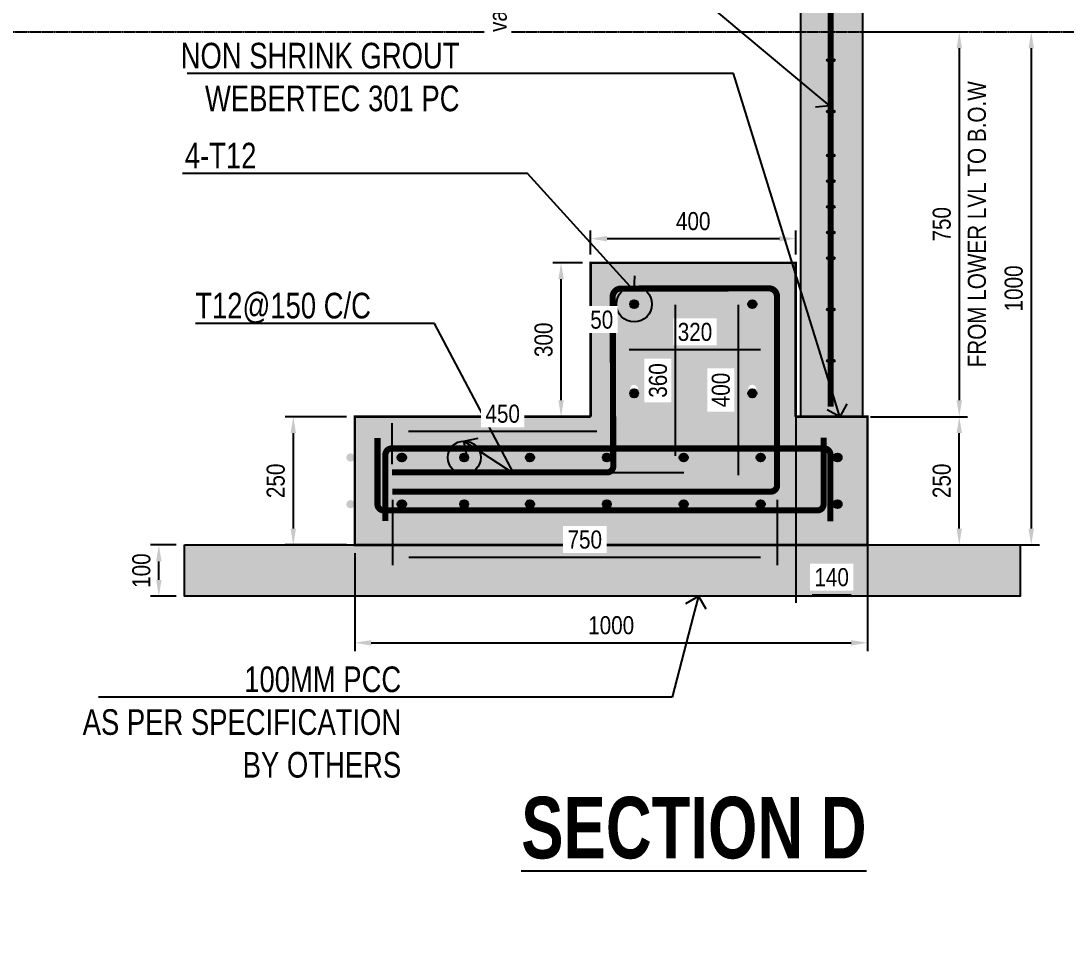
# Model space of a CAD drawing. Header units: centimetres. Extents: x -6122352 to 4157695, y -1694241 to 1947892.
# Drawn here: x 2998373 to 3000412, y -658802 to -656977 of the extents above; entities that cross this region are included whole.
import ezdxf
from ezdxf import colors
from ezdxf.entities.mleader import LeaderData, LeaderLine
from ezdxf.math import Vec2, Vec3

# ---------------------------------------------------------------- set-up
doc = ezdxf.new("R2010")
doc.units = ezdxf.units.CM
doc.header["$MEASUREMENT"] = 0
doc.header["$PDMODE"] = 66
doc.header["$PDSIZE"] = 100
doc.linetypes.add('MASTER PLAN (NICE 1-2)$0$CENTER', pattern=[2, 1.25, -0.25, 0.25, -0.25])
for name, color, linetype in [('00-MI-DIM', 7, 'Continuous'), ('A-GLASS HATCH', 7, 'Continuous'), ('SECTION', 130, 'Continuous')]:
    doc.layers.add(name, color=color, linetype=linetype)
doc.styles.add('AR_TXT_1', font='swissc.ttf')
doc.styles.add('JWC 2.5MM', font='GOTHIC.TTF', dxfattribs={"width": 0.8, "height": 2.5})
doc.styles.add('JWC STD', font='swissc.ttf', dxfattribs={"width": 0.9})
doc.dimstyles.new('JWC Swis', dxfattribs={"dimscale": 25, "dimtxt": 2.2, "dimasz": 2, "dimexe": 1, "dimexo": 1, "dimgap": 1, "dimtad": 1, "dimdec": 0, "dimzin": 0, "dimdsep": 46, "dimtxsty": 'AR_TXT_1', "dimcen": 0, "dimclrd": 1, "dimclre": 1, "dimclrt": 7, "dimadec": 0, "dimazin": 0, "dimtfac": 1, "dimtdec": 0, "dimtix": 1, "dimtofl": 0, "dimtmove": 0, "dimatfit": 3, "dimfxl": 1, "dimtfill": 1, "dimtfillclr": 256, "dimtolj": 1, "dimtzin": 0, "dimlwd": -1, "dimlwe": -1, "dimarcsym": 0})

# ---------------------------------------------------------------- blocks, each defined once
blk = doc.blocks.new('_Open90')
at = {"color": 0, "linetype": 'ByBlock', "lineweight": -2}
for p, q in [((0, 0), (-1, 0)), ((-0.5, 0.5), (0, 0)), ((0, 0), (-0.5, -0.5))]:
    blk.add_line(p, q, dxfattribs=at)
blk = doc.blocks.new('*D2048')
at = {"layer": '00-MI-DIM', "color": 1, "transparency": 16777216}
for p, q in [((3000040.6, -657748.4), (3000219.5, -657748.4)), ((3000203.5, -657966.4), (3000203.5, -657780.4)), ((3000040.6, -657998.4), (3000219.5, -657998.4))]:
    blk.add_line(p, q, dxfattribs=at)
for points in [[(3000198.2, -657780.4), (3000208.8, -657780.4), (3000203.5, -657748.4)], [(3000198.2, -657966.4), (3000208.8, -657966.4), (3000203.5, -657998.4)]]:
    blk.add_solid(points, dxfattribs=at)
at = {"layer": 'Defpoints', "color": 0, "transparency": 16777216}
for p in [(3000024.6, -657748.4), (3000203.5, -657748.4), (3000024.6, -657998.4)]:
    blk.add_point(p, dxfattribs=at)
at = {"layer": '00-MI-DIM', "color": 7, "transparency": 16777216, "insert": (3000169.4, -657873.4), "char_height": 35.2, "attachment_point": 5, "rotation": 90, "style": 'AR_TXT_1', "bg_fill": 3, "box_fill_scale": 1.25, "bg_fill_color": 256, "bg_fill_true_color": 13158600, "bg_fill_transparency": 0}
blk.add_mtext('\\A1;250', dxfattribs=at)
blk = doc.blocks.new('*D2047')
at = {"layer": '00-MI-DIM', "color": 1, "ltscale": 20, "transparency": 16777216}
for p, q in [((2999024.6, -658014.4), (2999024.6, -658205.2)), ((3000024.6, -658014.4), (3000024.6, -658205.2)), ((2999056.6, -658189.2), (2999992.6, -658189.2))]:
    blk.add_line(p, q, dxfattribs=at)
for points in [[(2999056.6, -658183.9), (2999056.6, -658194.5), (2999024.6, -658189.2)], [(2999992.6, -658183.9), (2999992.6, -658194.5), (3000024.6, -658189.2)]]:
    blk.add_solid(points, dxfattribs=at)
at = {"layer": 'Defpoints', "color": 0, "ltscale": 20, "transparency": 16777216}
for p in [(2999024.6, -657998.4), (3000024.6, -657998.4), (3000024.6, -658189.2)]:
    blk.add_point(p, dxfattribs=at)
at = {"layer": '00-MI-DIM', "color": 7, "ltscale": 20, "transparency": 16777216, "insert": (2999524.6, -658155.1), "char_height": 35.2, "attachment_point": 5, "style": 'AR_TXT_1', "bg_fill": 3, "box_fill_scale": 1.25, "bg_fill_color": 256, "bg_fill_true_color": 13158600, "bg_fill_transparency": 0}
blk.add_mtext('\\A1;1000', dxfattribs=at)
blk = doc.blocks.new('*D2046')
at = {"layer": '00-MI-DIM', "color": 1, "ltscale": 20, "transparency": 16777216}
for p, q in [((2999008.6, -657748.4), (2998888.6, -657748.4)), ((2998904.6, -657780.4), (2998904.6, -657966.4)), ((2999008.6, -657998.4), (2998888.6, -657998.4))]:
    blk.add_line(p, q, dxfattribs=at)
for points in [[(2998899.3, -657780.4), (2998910, -657780.4), (2998904.6, -657748.4)], [(2998899.3, -657966.4), (2998910, -657966.4), (2998904.6, -657998.4)]]:
    blk.add_solid(points, dxfattribs=at)
at = {"layer": 'Defpoints', "color": 0, "ltscale": 20, "transparency": 16777216}
for p in [(2999024.6, -657748.4), (2998904.6, -657998.4), (2999024.6, -657998.4)]:
    blk.add_point(p, dxfattribs=at)
at = {"layer": '00-MI-DIM', "color": 7, "ltscale": 20, "transparency": 16777216, "insert": (2998870.5, -657873.4), "char_height": 35.2, "attachment_point": 5, "rotation": 90, "style": 'AR_TXT_1', "bg_fill": 3, "box_fill_scale": 1.25, "bg_fill_color": 256, "bg_fill_true_color": 13158600, "bg_fill_transparency": 0}
blk.add_mtext('\\A1;250', dxfattribs=at)
blk = doc.blocks.new('*D2045')
at = {"layer": '00-MI-DIM', "color": 1, "ltscale": 20, "transparency": 16777216}
for p, q in [((2999884.6, -657464.4), (2999884.6, -658111.5)), ((3000024.6, -657764.4), (3000024.6, -658111.5)), ((2999916.6, -658095.5), (2999992.6, -658095.5))]:
    blk.add_line(p, q, dxfattribs=at)
for points in [[(2999916.6, -658090.2), (2999916.6, -658100.8), (2999884.6, -658095.5)], [(2999992.6, -658090.2), (2999992.6, -658100.8), (3000024.6, -658095.5)]]:
    blk.add_solid(points, dxfattribs=at)
at = {"layer": 'Defpoints', "color": 0, "ltscale": 20, "transparency": 16777216}
for p in [(2999884.6, -657448.4), (3000024.6, -657748.4), (3000024.6, -658095.5)]:
    blk.add_point(p, dxfattribs=at)
at = {"layer": '00-MI-DIM', "color": 7, "ltscale": 20, "transparency": 16777216, "insert": (2999954.6, -658061.4), "char_height": 35.2, "attachment_point": 5, "style": 'AR_TXT_1', "bg_fill": 3, "box_fill_scale": 1.25, "bg_fill_color": 256, "bg_fill_true_color": 13158600, "bg_fill_transparency": 0}
blk.add_mtext('\\A1;140', dxfattribs=at)
blk = doc.blocks.new('*D2043')
at = {"layer": '00-MI-DIM', "color": 1, "ltscale": 20, "transparency": 16777216}
for p, q in [((2998676.5, -657998.4), (2998626.4, -657998.4)), ((2998642.4, -658066.5), (2998642.4, -658030.4)), ((2998676.5, -658098.5), (2998626.4, -658098.5))]:
    blk.add_line(p, q, dxfattribs=at)
for points in [[(2998637.1, -658030.4), (2998647.8, -658030.4), (2998642.4, -657998.4)], [(2998637.1, -658066.5), (2998647.8, -658066.5), (2998642.4, -658098.5)]]:
    blk.add_solid(points, dxfattribs=at)
at = {"layer": 'Defpoints', "color": 0, "ltscale": 20, "transparency": 16777216}
for p in [(2998692.5, -657998.4), (2998692.5, -658098.5)]:
    blk.add_point(p, dxfattribs=at)
at = {"layer": '00-MI-DIM', "color": 7, "ltscale": 20, "transparency": 16777216, "insert": (2998608.4, -658048.4), "char_height": 35.2, "attachment_point": 5, "rotation": 90, "style": 'AR_TXT_1', "bg_fill": 3, "box_fill_scale": 1.25, "bg_fill_color": 256, "bg_fill_true_color": 13158600, "bg_fill_transparency": 0}
blk.add_mtext('\\A1;100', dxfattribs=at)
at = {"layer": 'Defpoints', "color": 0, "ltscale": 20, "transparency": 16777216}
blk.add_point((2998642.4, -657998.4), dxfattribs=at)
blk = doc.blocks.new('*D2039')
at = {"layer": '00-MI-DIM', "color": 1, "ltscale": 20, "transparency": 16777216}
for p, q in [((2999098.1, -657910.3), (2999098.1, -658038)), ((2999848.1, -657910.3), (2999848.1, -658038)), ((2999130.1, -658022), (2999816.1, -658022))]:
    blk.add_line(p, q, dxfattribs=at)
for points in [[(2999130.1, -658016.7), (2999130.1, -658027.4), (2999098.1, -658022)], [(2999816.1, -658016.7), (2999816.1, -658027.4), (2999848.1, -658022)]]:
    blk.add_solid(points, dxfattribs=at)
at = {"layer": 'Defpoints', "color": 0, "ltscale": 20, "transparency": 16777216}
for p in [(2999098.1, -657894.3), (2999848.1, -657894.3), (2999848.1, -658022)]:
    blk.add_point(p, dxfattribs=at)
at = {"layer": '00-MI-DIM', "color": 7, "ltscale": 20, "transparency": 16777216, "insert": (2999473.1, -657988), "char_height": 35.2, "attachment_point": 5, "style": 'AR_TXT_1', "bg_fill": 3, "box_fill_scale": 1.25, "bg_fill_color": 256, "bg_fill_true_color": 13158600, "bg_fill_transparency": 0}
blk.add_mtext('\\A1;750', dxfattribs=at)
blk = doc.blocks.new('*D2038')
at = {"layer": '00-MI-DIM', "color": 1, "ltscale": 20, "transparency": 16777216}
for p, q in [((2999097.3, -657840.9), (2999097.3, -657760.8)), ((2999528.7, -657839.4), (2999528.7, -657760.8)), ((2999129.3, -657776.8), (2999496.7, -657776.8))]:
    blk.add_line(p, q, dxfattribs=at)
for points in [[(2999129.3, -657771.4), (2999129.3, -657782.1), (2999097.3, -657776.8)], [(2999496.7, -657771.4), (2999496.7, -657782.1), (2999528.7, -657776.8)]]:
    blk.add_solid(points, dxfattribs=at)
at = {"layer": 'Defpoints', "color": 0, "ltscale": 20, "transparency": 16777216}
for p in [(2999528.7, -657776.8), (2999097.3, -657856.9), (2999528.7, -657855.4)]:
    blk.add_point(p, dxfattribs=at)
at = {"layer": '00-MI-DIM', "color": 7, "ltscale": 20, "transparency": 16777216, "insert": (2999313, -657742.7), "char_height": 35.2, "attachment_point": 5, "style": 'AR_TXT_1', "bg_fill": 3, "box_fill_scale": 1.25, "bg_fill_color": 256, "bg_fill_true_color": 13158600, "bg_fill_transparency": 0}
blk.add_mtext('\\A1;450', dxfattribs=at)
blk = doc.blocks.new('*D2037')
at = {"layer": '00-MI-DIM', "color": 1, "ltscale": 20, "transparency": 16777216}
for p, q in [((2999762.1, -657498.2), (2999756.6, -657498.2)), ((2999772.6, -657530.2), (2999772.6, -657862.3)), ((2999762.1, -657894.3), (2999756.6, -657894.3))]:
    blk.add_line(p, q, dxfattribs=at)
for points in [[(2999767.3, -657530.2), (2999778, -657530.2), (2999772.6, -657498.2)], [(2999767.3, -657862.3), (2999778, -657862.3), (2999772.6, -657894.3)]]:
    blk.add_solid(points, dxfattribs=at)
at = {"layer": 'Defpoints', "color": 0, "ltscale": 20, "transparency": 16777216}
for p in [(2999778.1, -657498.2), (2999772.6, -657894.3), (2999778.1, -657894.3)]:
    blk.add_point(p, dxfattribs=at)
at = {"layer": '00-MI-DIM', "color": 7, "ltscale": 20, "transparency": 16777216, "insert": (2999738.6, -657696.3), "char_height": 35.2, "attachment_point": 5, "rotation": 90, "style": 'AR_TXT_1', "bg_fill": 3, "box_fill_scale": 1.25, "bg_fill_color": 256, "bg_fill_true_color": 13158600, "bg_fill_transparency": 0}
blk.add_mtext('\\A1;400', dxfattribs=at)
blk = doc.blocks.new('*D2036')
at = {"layer": '00-MI-DIM', "color": 1, "ltscale": 20, "transparency": 16777216}
for p, q in [((2999559.9, -657617.3), (2999816.1, -657617.3)), ((2999527.9, -657631.4), (2999527.9, -657633.3)), ((2999848.1, -657631.4), (2999848.1, -657633.3))]:
    blk.add_line(p, q, dxfattribs=at)
for points in [[(2999559.9, -657612), (2999559.9, -657622.7), (2999527.9, -657617.3)], [(2999816.1, -657612), (2999816.1, -657622.7), (2999848.1, -657617.3)]]:
    blk.add_solid(points, dxfattribs=at)
at = {"layer": 'Defpoints', "color": 0, "ltscale": 20, "transparency": 16777216}
for p in [(2999527.9, -657615.4), (2999848.1, -657615.4), (2999848.1, -657617.3)]:
    blk.add_point(p, dxfattribs=at)
at = {"layer": '00-MI-DIM', "color": 7, "ltscale": 20, "transparency": 16777216, "insert": (2999688, -657583.2), "char_height": 35.2, "attachment_point": 5, "style": 'AR_TXT_1', "bg_fill": 3, "box_fill_scale": 1.25, "bg_fill_color": 256, "bg_fill_true_color": 13158600, "bg_fill_transparency": 0}
blk.add_mtext('\\A1;320', dxfattribs=at)
blk = doc.blocks.new('*D2035')
at = {"layer": '00-MI-DIM', "color": 1, "ltscale": 20, "transparency": 16777216}
for p, q in [((2999601.9, -657498.5), (2999666.1, -657498.5)), ((2999650.1, -657824.9), (2999650.1, -657530.5)), ((2999496.6, -657856.9), (2999666.1, -657856.9))]:
    blk.add_line(p, q, dxfattribs=at)
for points in [[(2999644.8, -657530.5), (2999655.4, -657530.5), (2999650.1, -657498.5)], [(2999644.8, -657824.9), (2999655.4, -657824.9), (2999650.1, -657856.9)]]:
    blk.add_solid(points, dxfattribs=at)
at = {"layer": 'Defpoints', "color": 0, "ltscale": 20, "transparency": 16777216}
for p in [(2999585.9, -657498.5), (2999650.1, -657498.5), (2999480.6, -657856.9)]:
    blk.add_point(p, dxfattribs=at)
at = {"layer": '00-MI-DIM', "color": 7, "ltscale": 20, "transparency": 16777216, "insert": (2999616, -657677.7), "char_height": 35.2, "attachment_point": 5, "rotation": 90, "style": 'AR_TXT_1', "bg_fill": 3, "box_fill_scale": 1.25, "bg_fill_color": 256, "bg_fill_true_color": 13158600, "bg_fill_transparency": 0}
blk.add_mtext('\\A1;360', dxfattribs=at)
blk = doc.blocks.new('*D2032')
at = {"layer": '00-MI-DIM', "color": 1, "ltscale": 20, "transparency": 16777216}
for p, q in [((2999484.6, -657605.2), (2999484.6, -657609.3)), ((2999527.8, -657605.1), (2999527.8, -657609.3))]:
    blk.add_line(p, q, dxfattribs=at)
at = {"layer": '00-MI-DIM', "color": 7, "ltscale": 20, "transparency": 16777216, "insert": (2999506.2, -657559.3), "char_height": 35.2, "attachment_point": 5, "style": 'AR_TXT_1', "bg_fill": 3, "box_fill_scale": 1.25, "bg_fill_color": 256, "bg_fill_true_color": 13158600, "bg_fill_transparency": 0}
blk.add_mtext('\\A1;50', dxfattribs=at)
at = {"layer": 'Defpoints', "color": 0, "ltscale": 20, "transparency": 16777216}
for p in [(2999484.6, -657589.2), (2999527.8, -657589.1), (2999527.8, -657593.3)]:
    blk.add_point(p, dxfattribs=at)
blk = doc.blocks.new('*D2030')
at = {"layer": '00-MI-DIM', "color": 1, "ltscale": 20, "transparency": 16777216}
for p, q in [((2999468.6, -657448.4), (2999410.9, -657448.4)), ((2999426.9, -657716.4), (2999426.9, -657480.4)), ((2999468.6, -657748.4), (2999410.9, -657748.4))]:
    blk.add_line(p, q, dxfattribs=at)
for points in [[(2999421.6, -657480.4), (2999432.2, -657480.4), (2999426.9, -657448.4)], [(2999421.6, -657716.4), (2999432.2, -657716.4), (2999426.9, -657748.4)]]:
    blk.add_solid(points, dxfattribs=at)
at = {"layer": 'Defpoints', "color": 0, "ltscale": 20, "transparency": 16777216}
for p in [(2999426.9, -657448.4), (2999484.6, -657448.4), (2999484.6, -657748.4)]:
    blk.add_point(p, dxfattribs=at)
at = {"layer": '00-MI-DIM', "color": 7, "ltscale": 20, "transparency": 16777216, "insert": (2999392.9, -657598.4), "char_height": 35.2, "attachment_point": 5, "rotation": 90, "style": 'AR_TXT_1', "bg_fill": 3, "box_fill_scale": 1.25, "bg_fill_color": 256, "bg_fill_true_color": 13158600, "bg_fill_transparency": 0}
blk.add_mtext('\\A1;300', dxfattribs=at)
blk = doc.blocks.new('*D2029')
at = {"layer": '00-MI-DIM', "color": 1, "ltscale": 20, "transparency": 16777216}
for p, q in [((2999484.6, -657432.4), (2999484.6, -657385.2)), ((2999516.6, -657401.2), (2999852.6, -657401.2)), ((2999884.6, -657432.4), (2999884.6, -657385.2))]:
    blk.add_line(p, q, dxfattribs=at)
for points in [[(2999516.6, -657395.9), (2999516.6, -657406.5), (2999484.6, -657401.2)], [(2999852.6, -657395.9), (2999852.6, -657406.5), (2999884.6, -657401.2)]]:
    blk.add_solid(points, dxfattribs=at)
at = {"layer": 'Defpoints', "color": 0, "ltscale": 20, "transparency": 16777216}
for p in [(2999884.6, -657401.2), (2999484.6, -657448.4), (2999884.6, -657448.4)]:
    blk.add_point(p, dxfattribs=at)
at = {"layer": '00-MI-DIM', "color": 7, "ltscale": 20, "transparency": 16777216, "insert": (2999684.6, -657367.2), "char_height": 35.2, "attachment_point": 5, "style": 'AR_TXT_1', "bg_fill": 3, "box_fill_scale": 1.25, "bg_fill_color": 256, "bg_fill_true_color": 13158600, "bg_fill_transparency": 0}
blk.add_mtext('\\A1;400', dxfattribs=at)
blk = doc.blocks.new('*D2012')
at = {"layer": '00-MI-DIM', "color": 1, "ltscale": 20, "transparency": 16777216}
for p, q in [((3000030.6, -656998.1), (3000219.5, -656998.1)), ((3000203.5, -657030.1), (3000203.5, -657716.4)), ((3000030.6, -657748.4), (3000219.5, -657748.4))]:
    blk.add_line(p, q, dxfattribs=at)
for points in [[(3000198.2, -657030.1), (3000208.8, -657030.1), (3000203.5, -656998.1)], [(3000198.2, -657716.4), (3000208.8, -657716.4), (3000203.5, -657748.4)]]:
    blk.add_solid(points, dxfattribs=at)
at = {"layer": 'Defpoints', "color": 0, "ltscale": 20, "transparency": 16777216}
for p in [(3000014.6, -656998.1), (3000014.6, -657748.4), (3000203.5, -657748.4)]:
    blk.add_point(p, dxfattribs=at)
at = {"layer": '00-MI-DIM', "color": 7, "ltscale": 20, "transparency": 16777216, "char_height": 35.2, "attachment_point": 5, "rotation": 90, "style": 'AR_TXT_1', "bg_fill": 3, "box_fill_scale": 1.25, "bg_fill_color": 256, "bg_fill_true_color": 13158600, "bg_fill_transparency": 0}
for s, insert in [('\\A1;FROM LOWER LVL TO B.O.W', (3000238, -657373.2)), ('\\A1;750', (3000169.5, -657373.2))]:
    blk.add_mtext(s, dxfattribs=dict(at, insert=insert))
blk = doc.blocks.new('*D2011')
at = {"layer": '00-MI-DIM', "color": 1, "ltscale": 20, "transparency": 16777216}
for p, q in [((2999308.6, -656942.4), (2999353.7, -656942.4)), ((2999308.6, -656998.1), (2999353.7, -656998.1))]:
    blk.add_line(p, q, dxfattribs=at)
at = {"layer": '00-MI-DIM', "color": 7, "ltscale": 20, "transparency": 16777216, "insert": (2999303.7, -656970.2), "char_height": 35.2, "attachment_point": 5, "rotation": 90, "style": 'AR_TXT_1', "bg_fill": 3, "box_fill_scale": 1.25, "bg_fill_color": 256, "bg_fill_true_color": 13158600, "bg_fill_transparency": 0}
blk.add_mtext('\\A1;var', dxfattribs=at)
at = {"layer": 'Defpoints', "color": 0, "ltscale": 20, "transparency": 16777216}
for p in [(2999292.6, -656942.4), (2999292.6, -656998.1), (2999337.7, -656998.1)]:
    blk.add_point(p, dxfattribs=at)
blk = doc.blocks.new('*D3666')
at = {"layer": '00-MI-DIM', "color": 1, "transparency": 16777216}
for p, q in [((3000311.8, -656998.1), (3000359.9, -656998.1)), ((3000343.9, -657030.1), (3000343.9, -657966.4)), ((3000311.8, -657998.4), (3000359.9, -657998.4))]:
    blk.add_line(p, q, dxfattribs=at)
for points in [[(3000338.5, -657030.1), (3000349.2, -657030.1), (3000343.9, -656998.1)], [(3000338.5, -657966.4), (3000349.2, -657966.4), (3000343.9, -657998.4)]]:
    blk.add_solid(points, dxfattribs=at)
at = {"layer": 'Defpoints', "color": 0, "transparency": 16777216}
for p in [(3000295.8, -656998.1), (3000295.8, -657998.4), (3000343.9, -657998.4)]:
    blk.add_point(p, dxfattribs=at)
at = {"layer": '00-MI-DIM', "color": 7, "transparency": 16777216, "insert": (3000309.8, -657498.2), "char_height": 35.2, "attachment_point": 5, "rotation": 90, "style": 'AR_TXT_1', "bg_fill": 3, "box_fill_scale": 1.25, "bg_fill_color": 256, "bg_fill_true_color": 13158600, "bg_fill_transparency": 0}
blk.add_mtext('\\A1;1000', dxfattribs=at)

msp = doc.modelspace()

# ---------------------------------------------------------------- hatches: boundary and pattern name
at = {"ltscale": 20}
h = msp.add_hatch(dxfattribs=at)
h.set_pattern_fill('AR-CONC', color=0, scale=10)
h.set_pattern_definition([(50, (-6611461.967, -3485744.25), (71.72601826, -6.2752135), [7.5, -82.5]), (355, (-6611461.97, -3485744.25), (-13.87513336, 75.21921337), [6, -66]), (100.45144446, (-6611455.99, -3485744.775), (57.85088467, 68.9439991), [6.3740192, -70.1142112]), (46.1842, (-6611461.97, -3485724.25), (106.7241331, -16.5519281), [11.25, -123.75]), (96.6356355, (-6611453.07, -3485725.63), (93.4661946, 97.4118601), [9.5610342, -105.171376]), (351.184164, (-6611461.97, -3485724.25), (93.4661945, 97.41186), [9, -99.0000001]), (21, (-6611451.967, -3485729.25), (59.6907052, -40.26188907), [7.5, -82.5]), (326, (-6611451.97, -3485729.25), (24.3315332, 72.5150045), [6, -66]), (71.45144474, (-6611446.99, -3485732.61), (84.02223767, 32.2531153), [6.374019, -70.1142112]), (37.5, (-6611461.967, -3485744.252), (1.21598553, 33.28938538), [0, -65.2, 0, -67, 0, -66.25]), (7.5, (-6611461.967, -3485744.252), (26.30695374, 39.44117119), [0, -38.2, 0, -63.7, 0, -25.25]), (327.5, (-6611484.267, -3485744.252), (53.38224362, -2.25548717), [0, -25, 0, -78, 0, -103.5]), (317.5, (-6611494.267, -3485744.25), (58.31861693, 10.01049823), [0, -32.5, 0, -51.8, 0, -73.5])])
h.paths.add_polyline_path([(3000014.57521, -656142.35848), (2999894.57521, -656142.35848), (2999894.57521, -657962.35848), (3000014.57521, -657962.35848)])
h.paths.add_polyline_path([(2999974.57521, -656242.35848), (2999974.57521, -656642.35848), (2999934.57521, -656642.35848), (2999934.57521, -656242.35848)], flags=16)
at = {"layer": 'A-GLASS HATCH'}
h = msp.add_hatch(dxfattribs=at)
h.set_pattern_fill('DOTS', color=256, scale=250)
h.paths.add_polyline_path([(2998692.49952, -657998.35848), (3000322.03746, -657998.35848), (3000322.03746, -658098.47966), (2998692.49952, -658098.47966)])
at = {"layer": 'SECTION', "ltscale": 20, "transparency": 33554592}
h = msp.add_hatch(dxfattribs=at)
h.set_pattern_fill('AR-CONC', color=8, scale=3)
h.set_pattern_definition([(50, (-6609729.118, -3485530.252), (21.517805478, -1.88256405), [2.25, -24.75]), (355, (-6609729.118, -3485530.252), (-4.16254001, 22.56576401), [1.8, -19.8]), (100.45144446, (-6609727.325, -3485530.409), (17.3552654, 20.68319973), [1.91220576, -21.03426336]), (46.1842, (-6609729.118, -3485524.252), (32.01723992, -4.965578424), [3.375, -37.125]), (96.6356355, (-6609726.45, -3485524.666), (28.03985837, 29.22355802), [2.86831026, -31.5514128]), (351.184164, (-6609729.118, -3485524.252), (28.03985835, 29.22355801), [2.7, -29.70000003]), (21, (-6609726.118, -3485525.752), (17.907211564, -12.07856672), [2.25, -24.75]), (326, (-6609726.118, -3485525.752), (7.29945996, 21.75450135), [1.8, -19.8]), (71.45144474, (-6609724.626, -3485526.759), (25.2066713, 9.675934584), [1.9122057, -21.03426336]), (37.5, (-6609729.118, -3485530.252), (0.3647956595, 9.986815615), [0, -19.56, 0, -20.1, 0, -19.875]), (7.5, (-6609729.118, -3485530.252), (7.892086123, 11.832351356), [0, -11.46, 0, -19.11, 0, -7.575]), (327.5, (-6609735.808, -3485530.252), (16.014673085, -0.676646152), [0, -7.5, 0, -23.4, 0, -31.05]), (317.5, (-6609738.808, -3485530.252), (17.49558508, 3.00314947), [0, -9.75, 0, -15.54, 0, -22.05])])
h.paths.add_polyline_path([(2999528.717, -657510.06098), (2999528.717, -657748.35848), (2999848.06263, -657748.35848), (2999848.06263, -657510.06098)], flags=17)
edge = h.paths.add_edge_path(flags=16)
edge.add_arc((2999569.36928, -657528.98555), 8, 0, 360)
edge = h.paths.add_edge_path(flags=16)
edge.add_arc((2999799.84162, -657528.98555), 8, 0, 360)
edge = h.paths.add_edge_path(flags=16)
edge.add_arc((2999569.36928, -657694.11198), 8, 0, 360)
edge = h.paths.add_edge_path(flags=16)
edge.add_arc((2999799.84162, -657694.11198), 8, 0, 360)
h.paths.add_polyline_path([(2999528.717, -657748.35848), (2999528.717, -657810.31679), (2999848.06263, -657810.31679), (2999848.06263, -657748.35848)], flags=17)
h.paths.add_polyline_path([(2999024.60545, -657810.31679), (2999024.60545, -657936.40017), (2999952.15764, -657936.40017), (2999952.15764, -657810.31679)], flags=17)
edge = h.paths.add_edge_path(flags=16)
edge.add_arc((2999516.12701, -657827.83347), 8, 0, 360)
edge = h.paths.add_edge_path(flags=16)
edge.add_arc((2999666.12701, -657827.83347), 8, 0, 360)
edge = h.paths.add_edge_path(flags=16)
edge.add_arc((2999516.12701, -657918.88349), 8, 0, 360)
edge = h.paths.add_edge_path(flags=16)
edge.add_arc((2999666.12701, -657918.88349), 8, 0, 360)
edge = h.paths.add_edge_path(flags=16)
edge.add_arc((2999366.12701, -657827.83347), 8, 0, 360)
edge = h.paths.add_edge_path(flags=16)
edge.add_arc((2999816.12701, -657827.83347), 8, 0, 360)
edge = h.paths.add_edge_path(flags=16)
edge.add_arc((2999366.12701, -657918.88349), 8, 0, 360)
edge = h.paths.add_edge_path(flags=16)
edge.add_arc((2999816.12701, -657918.88349), 8, 0, 360)
edge = h.paths.add_edge_path(flags=16)
edge.add_arc((2999237.99038, -657827.83347), 8, 0, 360)
edge = h.paths.add_edge_path(flags=16)
edge.add_arc((2999237.99038, -657918.88349), 8, 0, 360)
edge = h.paths.add_edge_path(flags=16)
edge.add_arc((2999116.66754, -657827.83347), 8, 0, 360)
edge = h.paths.add_edge_path(flags=16)
edge.add_arc((2999116.66754, -657918.88349), 8, 0, 360)
edge = h.paths.add_edge_path()
edge.add_arc((2999016.12701, -657827.83347), 8, 0, 360)
edge = h.paths.add_edge_path()
edge.add_arc((2999016.12701, -657918.88349), 8, 0, 360)
h.paths.add_polyline_path([(2999528.717, -657810.31679), (2999528.717, -657748.35848), (2999484.60545, -657748.35848), (2999024.60545, -657748.35848), (2999024.60545, -657998.35848), (3000024.60545, -657998.35848), (3000024.60545, -657748.35848), (2999848.06263, -657748.35848), (2999848.06263, -657810.31679), (2999952.15764, -657810.31679), (2999952.15764, -657936.40017), (2999024.60545, -657936.40017), (2999024.60545, -657810.31679)])
edge = h.paths.add_edge_path(flags=16)
edge.add_arc((2999966.12701, -657827.83347), 8, 0, 360)
edge = h.paths.add_edge_path(flags=16)
edge.add_arc((2999966.12701, -657918.88349), 8, 0, 360)
h.paths.add_polyline_path([(2999848.06263, -657510.06098), (2999848.06263, -657748.35848), (2999884.60545, -657748.35848), (2999884.60545, -657448.35848), (2999484.60545, -657448.35848), (2999484.60545, -657748.35848), (2999528.717, -657748.35848), (2999528.717, -657510.06098)])
at = {"layer": 'SECTION'}
h = msp.add_hatch(color=2, dxfattribs=at)
h.dxf.hatch_style = 1
h.paths.add_polyline_path([(2999561.36928, -657528.98555, 1), (2999577.36928, -657528.98555, 1)])
h = msp.add_hatch(color=2, dxfattribs=at)
h.dxf.hatch_style = 1
h.paths.add_polyline_path([(2999791.84162, -657528.98555, 1), (2999807.84162, -657528.98555, 1)])
h = msp.add_hatch(color=2, dxfattribs=at)
h.dxf.hatch_style = 1
h.paths.add_polyline_path([(2999561.36928, -657702.76851, 1), (2999577.36928, -657702.76851, 1)])
h = msp.add_hatch(color=2, dxfattribs=at)
h.dxf.hatch_style = 1
h.paths.add_polyline_path([(2999791.84162, -657702.76851, 1), (2999807.84162, -657702.76851, 1)])
h = msp.add_hatch(color=2, dxfattribs=at)
h.dxf.hatch_style = 1
h.paths.add_polyline_path([(2999108.12701, -657827.83347, 1), (2999124.12701, -657827.83347, 1)])
h = msp.add_hatch(color=2, dxfattribs=at)
h.dxf.hatch_style = 1
h.paths.add_polyline_path([(2999108.66754, -657827.83347, 1), (2999124.66754, -657827.83347, 1)])
h = msp.add_hatch(color=2, dxfattribs=at)
h.dxf.hatch_style = 1
h.paths.add_polyline_path([(2999229.99038, -657827.83347, 1), (2999245.99038, -657827.83347, 1)])
h = msp.add_hatch(color=2, dxfattribs=at)
h.dxf.hatch_style = 1
h.paths.add_polyline_path([(2999358.12701, -657827.83347, 1), (2999374.12701, -657827.83347, 1)])
h = msp.add_hatch(color=2, dxfattribs=at)
h.dxf.hatch_style = 1
h.paths.add_polyline_path([(2999508.12701, -657827.83347, 1), (2999524.12701, -657827.83347, 1)])
h = msp.add_hatch(color=2, dxfattribs=at)
h.dxf.hatch_style = 1
h.paths.add_polyline_path([(2999658.12701, -657827.83347, 1), (2999674.12701, -657827.83347, 1)])
h = msp.add_hatch(color=2, dxfattribs=at)
h.dxf.hatch_style = 1
h.paths.add_polyline_path([(2999808.12701, -657827.83347, 1), (2999824.12701, -657827.83347, 1)])
h = msp.add_hatch(color=2, dxfattribs=at)
h.dxf.hatch_style = 1
h.paths.add_polyline_path([(2999958.12701, -657827.83347, 1), (2999974.12701, -657827.83347, 1)])
h = msp.add_hatch(color=2, dxfattribs=at)
h.dxf.hatch_style = 1
h.paths.add_polyline_path([(2999124.12701, -657918.88349, 1), (2999108.12701, -657918.88349, 1)])
h = msp.add_hatch(color=2, dxfattribs=at)
h.dxf.hatch_style = 1
h.paths.add_polyline_path([(2999124.66754, -657918.88349, 1), (2999108.66754, -657918.88349, 1)])
h = msp.add_hatch(color=2, dxfattribs=at)
h.dxf.hatch_style = 1
h.paths.add_polyline_path([(2999245.99038, -657918.88349, 1), (2999229.99038, -657918.88349, 1)])
h = msp.add_hatch(color=2, dxfattribs=at)
h.dxf.hatch_style = 1
h.paths.add_polyline_path([(2999374.12701, -657918.88349, 1), (2999358.12701, -657918.88349, 1)])
h = msp.add_hatch(color=2, dxfattribs=at)
h.dxf.hatch_style = 1
h.paths.add_polyline_path([(2999524.12701, -657918.88349, 1), (2999508.12701, -657918.88349, 1)])
h = msp.add_hatch(color=2, dxfattribs=at)
h.dxf.hatch_style = 1
h.paths.add_polyline_path([(2999674.12701, -657918.88349, 1), (2999658.12701, -657918.88349, 1)])
h = msp.add_hatch(color=2, dxfattribs=at)
h.dxf.hatch_style = 1
h.paths.add_polyline_path([(2999824.12701, -657918.88349, 1), (2999808.12701, -657918.88349, 1)])
h = msp.add_hatch(color=2, dxfattribs=at)
h.dxf.hatch_style = 1
h.paths.add_polyline_path([(2999974.12701, -657918.88349, 1), (2999958.12701, -657918.88349, 1)])

# ---------------------------------------------------------------- linework, layer by layer
at = {"color": 11, "ltscale": 20, "true_color": 0xf27172}
for points in [[(2999948.96948, -657728.35848), (2999948.96948, -656642.35848)], [(2999948.96948, -657728.35848), (2999948.96948, -656642.35848)], [(2999952.96948, -657728.35848), (2999952.96948, -656642.35848)], [(2999952.96948, -657728.35848), (2999952.96948, -656642.35848)], [(2999956.96948, -657728.35848), (2999956.96948, -656642.35848)], [(2999956.96948, -657728.35848), (2999956.96948, -656642.35848)]]:
    msp.add_lwpolyline(points, dxfattribs=at)
at = {"color": 0, "linetype": 'MASTER PLAN (NICE 1-2)$0$CENTER', "ltscale": 2}
msp.add_lwpolyline([(2996978.29204, -656998.11887), (3000825.37989, -656998.11887)], dxfattribs=at)
at = {"color": 5, "ltscale": 20, "const_width": 12}
msp.add_lwpolyline([(2999097.33624, -657856.86699), (2999516.67644, -657856.86699, 0.4152021936), (2999528.67637, -657844.8265), (2999527.56225, -657514.64028, -0.4146966643), (2999543.53455, -657498.58631), (2999832.03503, -657498.08862, -0.4147189189), (2999848.06263, -657514.0886), (2999848.06263, -657882.33965, -0.4142135624), (2999836.06263, -657894.33965), (2999098.09005, -657894.33965)], format="xyb", dxfattribs=at)
at = {"color": 6, "ltscale": 20, "true_color": 0xeb00eb, "const_width": 12}
for points in [[(2999068.83849, -657789.8962), (2999068.83849, -657918.94652, 0.4142135624), (2999080.83849, -657930.94652), (2999926.93534, -657930.94652, 0.4142135624), (2999938.93534, -657918.94652), (2999938.93534, -657789.04097)], [(2999084.30018, -657951.36711), (2999084.30018, -657822.31679, -0.4142135624), (2999096.30018, -657810.31679), (2999940.15764, -657810.31679, -0.4142135624), (2999952.15764, -657822.31679), (2999952.15764, -657952.22235)]]:
    msp.add_lwpolyline(points, format="xyb", dxfattribs=at)
at = {"ltscale": 20}
msp.add_lwpolyline([(2998692.49952, -657998.35848), (3000322.03746, -657998.35848), (3000322.03746, -658098.47966), (2998692.49952, -658098.47966)], close=True, dxfattribs=at)
at = {"color": 11, "ltscale": 20, "true_color": 0xf27172}
for centre in [(2999946.96948, -657053.20028), (2999958.96948, -657053.20028), (2999946.96948, -657153.20028), (2999958.96948, -657153.20028), (2999946.96948, -657239.20028), (2999958.96948, -657239.20028), (2999946.96948, -657289.20028), (2999958.96948, -657289.20028), (2999946.96948, -657339.20028), (2999958.96948, -657339.20028), (2999946.96948, -657389.20028), (2999958.96948, -657389.20028), (2999946.96948, -657439.20028), (2999958.96948, -657439.20028), (2999946.96948, -657539.20028), (2999958.96948, -657539.20028), (2999946.96948, -657639.20028), (2999958.96948, -657639.20028)]:
    msp.add_circle(centre, 2, dxfattribs=at)
at = {"layer": 'SECTION', "color": 0, "ltscale": 20}
msp.add_lwpolyline([(2999894.57521, -656142.35848), (3000014.57521, -656142.35848), (3000014.57521, -657748.35848), (2999894.57521, -657748.35848)], close=True, dxfattribs=at)
at = {"layer": 'SECTION', "color": 38, "true_color": 0x612b05, "const_width": 5}
for points in [[(2999484.60545, -657748.35848), (2999484.60545, -657448.35848), (2999884.60545, -657448.35848), (2999884.60545, -657748.35848)], [(2999884.60545, -657748.35848), (3000024.60545, -657748.35848), (3000024.60545, -657998.35848), (2999024.60545, -657998.35848), (2999024.60545, -657748.35848), (2999484.60545, -657748.35848)]]:
    msp.add_lwpolyline(points, dxfattribs=at)
at = {"layer": 'SECTION', "color": 6, "ltscale": 20}
for centre, radius in [((2999569.36928, -657528.98555), 34.66339), ((2999237.99038, -657827.83347), 32.11171)]:
    msp.add_circle(centre, radius, dxfattribs=at)
at = {"layer": 'SECTION'}
for centre in [(2999569.36928, -657528.98555), (2999799.84162, -657528.98555), (2999569.36928, -657702.76851), (2999799.84162, -657702.76851), (2999116.12701, -657827.83347), (2999116.66754, -657827.83347), (2999237.99038, -657827.83347), (2999366.12701, -657827.83347), (2999516.12701, -657827.83347), (2999666.12701, -657827.83347), (2999816.12701, -657827.83347), (2999966.12701, -657827.83347), (2999116.12701, -657918.88349), (2999116.66754, -657918.88349), (2999237.99038, -657918.88349), (2999366.12701, -657918.88349), (2999516.12701, -657918.88349), (2999666.12701, -657918.88349), (2999816.12701, -657918.88349), (2999966.12701, -657918.88349)]:
    msp.add_circle(centre, 8, dxfattribs=at)

# ---------------------------------------------------------------- texts
at = {"layer": 'SECTION', "color": 0, "insert": (2999349.20761, -658489.47175), "char_height": 120, "attachment_point": 1, "style": 'JWC STD'}
msp.add_mtext_dynamic_manual_height_columns('{\\fSwis721 Cn BT|b1|i0|c0|p34;\\LSECTION D}', width=1995.6601303, gutter_width=10, heights=[0], dxfattribs=at)

# ---------------------------------------------------------------- leaders
at = {"layer": 'SECTION', "color": 0, "ltscale": 20}
ml = msp.add_multileader_mtext('Standard', dxfattribs=at)
ml.set_content('8mm REBAR mesh -1 layer @ 50mm cover', style='JWC 2.5MM')
ml.set_leader_properties()
ml.set_arrow_properties(name='OPEN90')
ml.build(insert=Vec2(0, 0))
ml.multileader.update_dxf_attribs({"text_right_attachment_type": 6, "dogleg_length": 0.36, "arrow_head_size": 40, "scale": 20})
ctx = ml.context
ctx.base_point, ctx.scale, ctx.char_height, ctx.arrow_head_size, ctx.landing_gap_size, ctx.plane_origin = Vec3(2998380.31053, -656829.60548), 20, 50, 40, 1.8, Vec3(2999631.61482, -657467.74738)
ctx.right_attachment, ctx.text_align_type = 6, 2
notes = []
notes.append((ctx, [(1, (1, 1, 0), (2999614.95584, -656861.36959), (-1, 0), 121.86788, [(1, [(2999951.28539, -657142.39641)], 0, [])])]))
ctx.mtext.insert, ctx.mtext.alignment, ctx.mtext.flow_direction = Vec3(2999491.28796, -656797.84138), 3, 5
ml = msp.add_multileader_mtext('Standard', dxfattribs=at)
ml.set_content('NON SHRINK GROUT\\PWEBERTEC 301 PC', style='JWC 2.5MM')
ml.set_leader_properties()
ml.set_arrow_properties(name='OPEN90')
ml.build(insert=Vec2(0, 0))
ml.multileader.update_dxf_attribs({"text_right_attachment_type": 6, "dogleg_length": 0.36, "arrow_head_size": 40, "scale": 20})
ctx = ml.context
ctx.base_point, ctx.scale, ctx.char_height, ctx.arrow_head_size, ctx.landing_gap_size, ctx.plane_origin = Vec3(2998693.96174, -657045.0176), 20, 50, 40, 1.8, Vec3(2999970.84107, -657962.30327)
ctx.right_attachment, ctx.text_align_type = 6, 2
notes.append((ctx, [(1, (1, 1, 0), (2999763.29016, -657079.38878), (-1, 0), 532.64888, [(0, [(2999970.84107, -657748.30327)], 0, [])])]))
ctx.mtext.insert, ctx.mtext.alignment, ctx.mtext.flow_direction = Vec3(2999228.84128, -657019.38878), 3, 5
ml = msp.add_multileader_mtext('Standard', dxfattribs=at)
ml.set_content('4-T12', style='JWC 2.5MM')
ml.set_leader_properties()
ml.set_arrow_properties(name='OPEN90')
ml.build(insert=Vec2(0, 0))
ml.multileader.update_dxf_attribs({"text_right_attachment_type": 6, "dogleg_length": 0.36, "arrow_head_size": 40, "scale": 20})
ctx = ml.context
ctx.base_point, ctx.scale, ctx.char_height, ctx.arrow_head_size, ctx.landing_gap_size, ctx.plane_origin = Vec3(2998699.55388, -657239.30612), 20, 50, 40, 1.8, Vec3(2999568.717, -657716.06098)
ctx.right_attachment, ctx.text_align_type = 6, 2
notes.append((ctx, [(1, (1, 1, 0), (2999361.16609, -657274.30612), (-1, 0), 526.67298, [(0, [(2999568.717, -657502.06098)], 0, [])])]))
ctx.mtext.insert, ctx.mtext.alignment, ctx.mtext.flow_direction = Vec3(2998832.6931, -657214.30612), 3, 5
ml = msp.add_multileader_mtext('Standard', dxfattribs=at)
ml.set_content('T12@150 C/C', style='JWC 2.5MM')
ml.set_leader_properties()
ml.set_arrow_properties(name='OPEN90')
ml.build(insert=Vec2(0, 0))
ml.multileader.update_dxf_attribs({"text_right_attachment_type": 6, "dogleg_length": 0.36, "arrow_head_size": 40, "scale": 20})
ctx = ml.context
ctx.base_point, ctx.scale, ctx.char_height, ctx.arrow_head_size, ctx.landing_gap_size, ctx.plane_origin = Vec3(2998701.68145, -657535.09774), 20, 50, 40, 1.8, Vec3(2999237.39159, -658009.72735)
ctx.right_attachment, ctx.text_align_type = 6, 2
notes.append((ctx, [(1, (1, 1, 0), (2999179.72582, -657566.69869), (-1, 0), 121.86788, [(1, [(2999237.39159, -657795.72735), (2999334.64785, -657859.3208)], 0, [])])]))
ctx.mtext.insert, ctx.mtext.alignment, ctx.mtext.flow_direction = Vec3(2999056.05793, -657506.69869), 3, 5
ml = msp.add_multileader_mtext('Standard', dxfattribs=at)
ml.set_content('100MM PCC \\PAS PER SPECIFICATION\\PBY OTHERS', style='JWC 2.5MM')
ml.set_leader_properties()
ml.set_arrow_properties(name='OPEN90')
ml.build(insert=Vec2(0, 0))
ml.multileader.update_dxf_attribs({"text_right_attachment_type": 6, "dogleg_length": 0.36, "arrow_head_size": 40, "scale": 20})
ctx = ml.context
ctx.base_point, ctx.scale, ctx.char_height, ctx.arrow_head_size, ctx.landing_gap_size, ctx.plane_origin = Vec3(2998522.71163, -658260.92445), 20, 50, 40, 1.8, Vec3(2999903.65149, -658805.39197)
ctx.right_attachment, ctx.text_align_type = 6, 2
notes.append((ctx, [(1, (1, 1, 0), (2999643.52166, -658295.29563), (-1, 0), 526.67298, [(0, [(2999694.72281, -658098.47966)], 0, [])])]))
ctx.mtext.insert, ctx.mtext.alignment, ctx.mtext.flow_direction = Vec3(2999115.04868, -658235.29563), 3, 5
for ctx, leaders in notes:
    for number, flags, end, landing, length, lines in leaders:
        leader = LeaderData()
        leader.index, (leader.has_last_leader_line, leader.has_dogleg_vector, leader.attachment_direction) = number, flags
        leader.last_leader_point, leader.dogleg_vector, leader.dogleg_length = Vec3(end), Vec3(landing), length
        for number, points, colour, breaks in lines:
            line = LeaderLine()
            line.index, line.vertices, line.color, line.breaks = number, Vec3.list(points), colors.encode_raw_color(colour), breaks
            leader.lines.append(line)
        ctx.leaders.append(leader)

# ---------------------------------------------------------------- next in the draw order: dimensions: what is measured, and where the dimension line sits
at = {"layer": '00-MI-DIM', "color": 10, "ltscale": 20}
dim = msp.add_linear_dim(base=(2999337.654, -656998.11887), p1=(2999292.57688, -656942.35848), p2=(2999292.57688, -656998.11887), angle=90, text='var', dimstyle='JWC Swis', dxfattribs=at)
dim.commit()
dim.dimension.update_dxf_attribs({"geometry": '*D2011', "text_midpoint": (2999303.72257, -656970.23867)})
at = {"layer": '00-MI-DIM', "color": 0, "ltscale": 20}
dim = msp.add_linear_dim(base=(2999528.71192, -657776.77481), p1=(2999097.33624, -657856.86699), p2=(2999528.71192, -657855.36081), text='450', dimstyle='JWC Swis', dxfattribs=at)
dim.commit()
dim.dimension.update_dxf_attribs({"geometry": '*D2038', "text_midpoint": (2999313.02408, -657742.7291)})
at = {"layer": '00-MI-DIM'}
dim = msp.add_linear_dim(base=(3000203.51185, -657748.35848), p1=(3000024.60545, -657998.35848), p2=(3000024.60545, -657748.35848), angle=90, dimstyle='JWC Swis', dxfattribs=at)
dim.commit()
dim.dimension.update_dxf_attribs({"geometry": '*D2048', "text_midpoint": (3000169.42042, -657873.35848)})
at = {"layer": '00-MI-DIM', "ltscale": 20}
dim = msp.add_linear_dim(base=(2998642.43315, -657998.35848), p1=(2998692.49952, -658098.47966), p2=(2998692.49952, -657998.35848), angle=90, dimstyle='JWC Swis', dxfattribs=at)
dim.commit()
dim.dimension.update_dxf_attribs({"geometry": '*D2043', "text_midpoint": (2998608.36458, -658048.41907)})

# ---------------------------------------------------------------- next in the draw order: dimensions: what is measured, and where the dimension line sits
at = {"layer": '00-MI-DIM', "color": 6, "ltscale": 20}
dim = msp.add_linear_dim(base=(3000024.60545, -658189.20005), p1=(2999024.60545, -657998.35848), p2=(3000024.60545, -657998.35848), dimstyle='JWC Swis', dxfattribs=at)
dim.commit()
dim.dimension.update_dxf_attribs({"geometry": '*D2047', "text_midpoint": (2999524.60545, -658155.13147)})

# ---------------------------------------------------------------- next in the draw order: dimensions: what is measured, and where the dimension line sits
dim = msp.add_linear_dim(base=(3000024.60545, -658095.49135), p1=(2999884.60545, -657448.35848), p2=(3000024.60545, -657748.35848), dimstyle='JWC Swis', dxfattribs=at)
dim.commit()
dim.dimension.update_dxf_attribs({"geometry": '*D2045', "text_midpoint": (2999954.60545, -658061.42278)})
dim = msp.add_linear_dim(base=(2998904.63369, -657998.35848), p1=(2999024.60545, -657748.35848), p2=(2999024.60545, -657998.35848), angle=90, dimstyle='JWC Swis', dxfattribs=at)
dim.commit()
dim.dimension.update_dxf_attribs({"geometry": '*D2046', "text_midpoint": (2998870.54226, -657873.35848)})
at = {"layer": '00-MI-DIM', "color": 0, "ltscale": 20}
dim = msp.add_linear_dim(base=(2999848.06263, -658022.02359), p1=(2999098.09005, -657894.33965), p2=(2999848.06263, -657894.33965), dimstyle='JWC Swis', dxfattribs=at)
dim.commit()
dim.dimension.update_dxf_attribs({"geometry": '*D2039', "text_midpoint": (2999473.07634, -657987.97788)})

# ---------------------------------------------------------------- next in the draw order: dimensions: what is measured, and where the dimension line sits
at = {"layer": '00-MI-DIM', "color": 10, "ltscale": 20}
dim = msp.add_linear_dim(base=(3000203.51185, -657748.35848), p1=(3000014.57521, -656998.11887), p2=(3000014.57521, -657748.35848), angle=90, text='750\\XFROM LOWER LVL TO B.O.W', dimstyle='JWC Swis', dxfattribs=at)
dim.commit()
dim.dimension.update_dxf_attribs({"geometry": '*D2012', "text_midpoint": (3000203.51185, -657373.23867)})
at = {"layer": '00-MI-DIM', "color": 0, "ltscale": 20}
dim = msp.add_linear_dim(base=(2999772.63767, -657894.33965), p1=(2999778.06628, -657498.22692), p2=(2999778.06628, -657894.33965), angle=90, text='400', dimstyle='JWC Swis', dxfattribs=at)
dim.commit()
dim.dimension.update_dxf_attribs({"geometry": '*D2037', "text_midpoint": (2999738.59196, -657696.28329)})

# ---------------------------------------------------------------- next in the draw order: dimensions: what is measured, and where the dimension line sits
at = {"layer": '00-MI-DIM'}
dim = msp.add_linear_dim(base=(3000343.85127, -657998.35848), p1=(3000295.77124, -656998.11887), p2=(3000295.77124, -657998.35848), angle=90, dimstyle='JWC Swis', dxfattribs=at)
dim.commit()
dim.dimension.update_dxf_attribs({"geometry": '*D3666', "text_midpoint": (3000309.7827, -657498.23867)})
at = {"layer": '00-MI-DIM', "color": 0, "ltscale": 20}
dim = msp.add_linear_dim(base=(2999848.06263, -657617.33365), p1=(2999527.90228, -657615.41373), p2=(2999848.06263, -657615.41373), dimstyle='JWC Swis', dxfattribs=at)
dim.commit()
dim.dimension.update_dxf_attribs({"geometry": '*D2036', "text_midpoint": (2999687.98245, -657583.24222)})

# ---------------------------------------------------------------- next in the draw order: dimensions: what is measured, and where the dimension line sits
dim = msp.add_linear_dim(base=(2999650.1043, -657498.51324), p1=(2999480.58374, -657856.86699), p2=(2999585.89166, -657498.51324), angle=90, text='360', dimstyle='JWC Swis', dxfattribs=at)
dim.commit()
dim.dimension.update_dxf_attribs({"geometry": '*D2035', "text_midpoint": (2999616.03573, -657677.69012)})

# ---------------------------------------------------------------- next in the draw order: dimensions: what is measured, and where the dimension line sits
dim = msp.add_linear_dim(base=(2999527.81346, -657593.32738), p1=(2999484.60545, -657589.23626), p2=(2999527.81346, -657589.09047), text='50', dimstyle='JWC Swis', dxfattribs=at)
dim.commit()
dim.dimension.update_dxf_attribs({"geometry": '*D2032', "text_midpoint": (2999506.20945, -657559.28166)})

# ---------------------------------------------------------------- next in the draw order: dimensions: what is measured, and where the dimension line sits
at = {"layer": '00-MI-DIM', "ltscale": 20}
dim = msp.add_linear_dim(base=(2999426.91231, -657448.35848), p1=(2999484.60545, -657748.35848), p2=(2999484.60545, -657448.35848), angle=90, dimstyle='JWC Swis', dxfattribs=at)
dim.commit()
dim.dimension.update_dxf_attribs({"geometry": '*D2030', "text_midpoint": (2999392.86659, -657598.35848)})

# ---------------------------------------------------------------- next in the draw order: dimensions: what is measured, and where the dimension line sits
dim = msp.add_linear_dim(base=(2999884.60545, -657401.20588), p1=(2999484.60545, -657448.35848), p2=(2999884.60545, -657448.35848), dimstyle='JWC Swis', dxfattribs=at)
dim.commit()
dim.dimension.update_dxf_attribs({"geometry": '*D2029', "text_midpoint": (2999684.60545, -657367.16017)})

doc.saveas('drawing.dxf')
